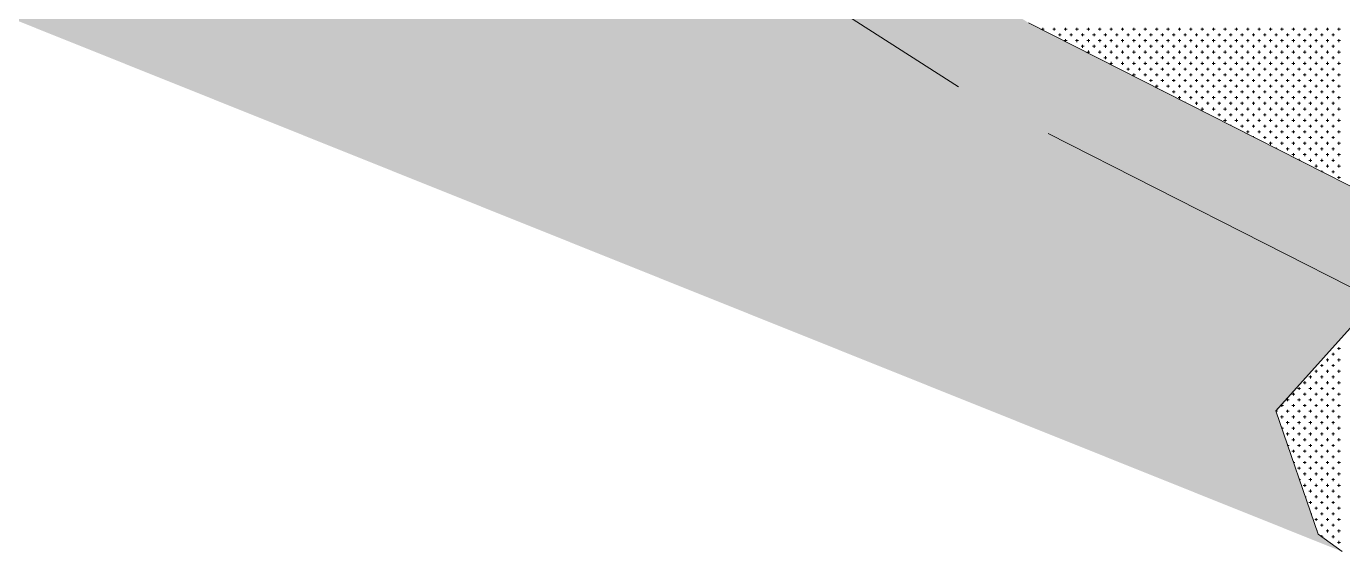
# Model space of a CAD drawing. Header units: metres. Extents: x 476631 to 477421, y 4483749 to 4484052.
# Drawn here: x 477063.9 to 477210.7, y 4483768.3 to 4483826.8 of the extents above; entities that cross this region are included whole.
import ezdxf

# ---------------------------------------------------------------- set-up
doc = ezdxf.new("R2010")
doc.units = ezdxf.units.M
for name, color, linetype, lineweight in [('PL_PARK', 97, 'Continuous', 0), ('serbest', 10, 'Continuous', 0), ('TK_PARSEL', 1, 'Continuous', 0), ('Z_ADAAYRIM', 18, 'Continuous', 0), ('ZC_10', 1, 'Continuous', 0)]:
    doc.layers.add(name, color=color, linetype=linetype, lineweight=lineweight)

msp = doc.modelspace()

# ---------------------------------------------------------------- hatches: boundary and pattern name
at = {"layer": 'serbest', "true_color": 0x636466}
h = msp.add_hatch(color=251, dxfattribs=at)
h.dxf.hatch_style = 1
h.paths.add_polyline_path([(477208.01, 4483863.19), (477208.01, 4483863.19), (477175.67, 4483827.15), (477177.07, 4483826.44), (477177.26, 4483826.44), (477177.26, 4483826.35), (477210.88, 4483809.29), (477210.91, 4483809.29), (477210.91, 4483809.28), (477213.38, 4483808.03), (477213.45, 4483808.03), (477213.45, 4483807.99), (477213.77, 4483807.83), (477214.36, 4483796.32), (477214.09, 4483796.01), (477214.09, 4483795.96), (477214.04, 4483795.96), (477203.29, 4483783.79), (477207.95, 4483770.21), (477210.64, 4483768.26), (477025.33, 4483842.43), (477060.73, 4483897.86), (477067.56, 4483895.56), (477070.32, 4483896.17), (477078.31, 4483891.07), (477086.19, 4483876.57), (477094.39, 4483882.43), (477105.54, 4483870.29), (477127.47, 4483857.65), (477140.88, 4483857.61), (477147.76, 4483850.07), (477147.68, 4483844.81), (477161.68, 4483835.98), (477175.67, 4483827.15)])
at = {"layer": 'TK_PARSEL', "true_color": 0x136734}
h = msp.add_hatch(color=116, dxfattribs=at)
h.dxf.hatch_style = 1
h.paths.add_polyline_path([(477133.81, 4483841.81), (477119.21, 4483850.87), (477099.22, 4483862.39), (477086.19, 4483876.57), (477078.31, 4483891.07), (477070.32, 4483896.17), (477067.56, 4483895.56), (477060.73, 4483897.86), (477025.33, 4483842.43), (477210.64, 4483768.26), (477207.95, 4483770.21), (477203.29, 4483783.79), (477203.25, 4483783.93), (477214.36, 4483796.32), (477177.86, 4483814.83), (477167.87, 4483820.03)])

# ---------------------------------------------------------------- linework, layer by layer
at = {"layer": 'PL_PARK', "color": 3}
msp.add_line((477213.77, 4483807.83), (477175.67, 4483827.15), dxfattribs=at)
at = {"layer": 'PL_PARK', "color": 3, "linetype": 'Continuous'}
for p, q in [((477177.1, 4483826.44), (477177.42, 4483826.44)), ((477177.26, 4483826.35), (477177.26, 4483826.6)), ((477178.37, 4483826.44), (477178.69, 4483826.44)), ((477178.53, 4483826.28), (477178.53, 4483826.6)), ((477179.16, 4483825.65), (477179.16, 4483825.96)), ((477179.64, 4483826.44), (477179.96, 4483826.44)), ((477179.8, 4483826.28), (477179.8, 4483826.6)), ((477180.43, 4483825.65), (477180.43, 4483825.96)), ((477180.91, 4483826.44), (477181.23, 4483826.44)), ((477181.07, 4483826.28), (477181.07, 4483826.6)), ((477181.7, 4483825.65), (477181.7, 4483825.96)), ((477182.18, 4483826.44), (477182.5, 4483826.44)), ((477182.34, 4483826.28), (477182.34, 4483826.6)), ((477182.97, 4483825.65), (477182.97, 4483825.96)), ((477183.45, 4483826.44), (477183.77, 4483826.44)), ((477183.61, 4483826.28), (477183.61, 4483826.6)), ((477184.24, 4483825.65), (477184.24, 4483825.96)), ((477184.72, 4483826.44), (477185.04, 4483826.44)), ((477184.88, 4483826.28), (477184.88, 4483826.6)), ((477185.51, 4483825.65), (477185.51, 4483825.96)), ((477185.99, 4483826.44), (477186.31, 4483826.44)), ((477186.15, 4483826.28), (477186.15, 4483826.6)), ((477186.78, 4483825.65), (477186.78, 4483825.96)), ((477187.26, 4483826.44), (477187.58, 4483826.44)), ((477187.42, 4483826.28), (477187.42, 4483826.6)), ((477188.05, 4483825.65), (477188.05, 4483825.96)), ((477188.53, 4483826.44), (477188.85, 4483826.44)), ((477188.69, 4483826.28), (477188.69, 4483826.6)), ((477189.32, 4483825.65), (477189.32, 4483825.96)), ((477189.8, 4483826.44), (477190.12, 4483826.44)), ((477189.96, 4483826.28), (477189.96, 4483826.6)), ((477190.59, 4483825.65), (477190.59, 4483825.96)), ((477191.07, 4483826.44), (477191.39, 4483826.44)), ((477191.23, 4483826.28), (477191.23, 4483826.6)), ((477191.86, 4483825.65), (477191.86, 4483825.96)), ((477192.34, 4483826.44), (477192.66, 4483826.44)), ((477192.5, 4483826.28), (477192.5, 4483826.6)), ((477193.13, 4483825.65), (477193.13, 4483825.96)), ((477193.61, 4483826.44), (477193.93, 4483826.44)), ((477193.77, 4483826.28), (477193.77, 4483826.6)), ((477194.4, 4483825.65), (477194.4, 4483825.96)), ((477194.88, 4483826.44), (477195.2, 4483826.44)), ((477195.04, 4483826.28), (477195.04, 4483826.6)), ((477195.67, 4483825.65), (477195.67, 4483825.96)), ((477196.15, 4483826.44), (477196.47, 4483826.44)), ((477196.31, 4483826.28), (477196.31, 4483826.6)), ((477196.94, 4483825.65), (477196.94, 4483825.96)), ((477197.42, 4483826.44), (477197.74, 4483826.44)), ((477197.58, 4483826.28), (477197.58, 4483826.6)), ((477198.21, 4483825.65), (477198.21, 4483825.96)), ((477198.69, 4483826.44), (477199.01, 4483826.44)), ((477198.85, 4483826.28), (477198.85, 4483826.6)), ((477199.48, 4483825.65), (477199.48, 4483825.96)), ((477199.96, 4483826.44), (477200.28, 4483826.44)), ((477200.12, 4483826.28), (477200.12, 4483826.6)), ((477200.75, 4483825.65), (477200.75, 4483825.96)), ((477201.23, 4483826.44), (477201.55, 4483826.44)), ((477201.39, 4483826.28), (477201.39, 4483826.6)), ((477202.02, 4483825.65), (477202.02, 4483825.96)), ((477202.5, 4483826.44), (477202.82, 4483826.44)), ((477202.66, 4483826.28), (477202.66, 4483826.6)), ((477203.29, 4483825.65), (477203.29, 4483825.96)), ((477203.77, 4483826.44), (477204.09, 4483826.44)), ((477203.93, 4483826.28), (477203.93, 4483826.6)), ((477204.56, 4483825.65), (477204.56, 4483825.96)), ((477205.04, 4483826.44), (477205.36, 4483826.44)), ((477205.2, 4483826.28), (477205.2, 4483826.6)), ((477205.83, 4483825.65), (477205.83, 4483825.96)), ((477206.31, 4483826.44), (477206.63, 4483826.44)), ((477206.47, 4483826.28), (477206.47, 4483826.6)), ((477207.1, 4483825.65), (477207.1, 4483825.96)), ((477207.58, 4483826.44), (477207.9, 4483826.44)), ((477207.74, 4483826.28), (477207.74, 4483826.6)), ((477208.37, 4483825.65), (477208.37, 4483825.96)), ((477208.85, 4483826.44), (477209.17, 4483826.44)), ((477209.01, 4483826.28), (477209.01, 4483826.6)), ((477209.64, 4483825.65), (477209.64, 4483825.96)), ((477210.12, 4483826.44), (477210.44, 4483826.44)), ((477210.28, 4483826.28), (477210.28, 4483826.6)), ((477179, 4483825.8), (477179.32, 4483825.8)), ((477179.64, 4483825.17), (477179.96, 4483825.17)), ((477179.8, 4483825.06), (477179.8, 4483825.33)), ((477180.27, 4483825.8), (477180.59, 4483825.8)), ((477180.91, 4483825.17), (477181.23, 4483825.17)), ((477181.07, 4483825.01), (477181.07, 4483825.33)), ((477181.54, 4483825.8), (477181.86, 4483825.8)), ((477181.54, 4483824.54), (477181.86, 4483824.54)), ((477181.7, 4483824.38), (477181.7, 4483824.69)), ((477182.18, 4483825.17), (477182.5, 4483825.17)), ((477182.34, 4483825.01), (477182.34, 4483825.33)), ((477182.81, 4483825.8), (477183.13, 4483825.8)), ((477182.81, 4483824.54), (477183.13, 4483824.54)), ((477182.97, 4483824.38), (477182.97, 4483824.69)), ((477183.45, 4483825.17), (477183.77, 4483825.17)), ((477183.61, 4483825.01), (477183.61, 4483825.33)), ((477184.08, 4483824.54), (477184.4, 4483824.54)), ((477184.08, 4483825.8), (477184.4, 4483825.8)), ((477184.24, 4483824.38), (477184.24, 4483824.69)), ((477184.72, 4483825.17), (477185.04, 4483825.17)), ((477184.88, 4483825.01), (477184.88, 4483825.33)), ((477185.35, 4483825.8), (477185.67, 4483825.8)), ((477185.35, 4483824.54), (477185.67, 4483824.54)), ((477185.51, 4483824.38), (477185.51, 4483824.69)), ((477185.99, 4483825.17), (477186.31, 4483825.17)), ((477186.15, 4483825.01), (477186.15, 4483825.33)), ((477186.62, 4483825.8), (477186.94, 4483825.8)), ((477186.62, 4483824.54), (477186.94, 4483824.54)), ((477186.78, 4483824.38), (477186.78, 4483824.69)), ((477187.26, 4483825.17), (477187.58, 4483825.17)), ((477187.42, 4483825.01), (477187.42, 4483825.33)), ((477187.89, 4483824.54), (477188.21, 4483824.54)), ((477187.89, 4483825.8), (477188.21, 4483825.8)), ((477188.05, 4483824.38), (477188.05, 4483824.69)), ((477188.53, 4483825.17), (477188.85, 4483825.17)), ((477188.69, 4483825.01), (477188.69, 4483825.33)), ((477189.16, 4483825.8), (477189.48, 4483825.8)), ((477189.16, 4483824.54), (477189.48, 4483824.54)), ((477189.32, 4483824.38), (477189.32, 4483824.69)), ((477189.8, 4483825.17), (477190.12, 4483825.17)), ((477189.96, 4483825.01), (477189.96, 4483825.33)), ((477190.43, 4483824.54), (477190.75, 4483824.54)), ((477190.43, 4483825.8), (477190.75, 4483825.8)), ((477190.59, 4483824.38), (477190.59, 4483824.69)), ((477191.07, 4483825.17), (477191.39, 4483825.17)), ((477191.23, 4483825.01), (477191.23, 4483825.33)), ((477191.7, 4483824.54), (477192.02, 4483824.54)), ((477191.7, 4483825.8), (477192.02, 4483825.8)), ((477191.86, 4483824.38), (477191.86, 4483824.69)), ((477192.34, 4483825.17), (477192.66, 4483825.17)), ((477192.5, 4483825.01), (477192.5, 4483825.33)), ((477192.97, 4483824.54), (477193.29, 4483824.54)), ((477192.97, 4483825.8), (477193.29, 4483825.8)), ((477193.13, 4483824.38), (477193.13, 4483824.69)), ((477193.61, 4483825.17), (477193.93, 4483825.17)), ((477193.77, 4483825.01), (477193.77, 4483825.33)), ((477194.24, 4483824.54), (477194.56, 4483824.54)), ((477194.24, 4483825.8), (477194.56, 4483825.8)), ((477194.4, 4483824.38), (477194.4, 4483824.69)), ((477194.88, 4483825.17), (477195.2, 4483825.17)), ((477195.04, 4483825.01), (477195.04, 4483825.33)), ((477195.51, 4483824.54), (477195.83, 4483824.54)), ((477195.51, 4483825.8), (477195.83, 4483825.8)), ((477195.67, 4483824.38), (477195.67, 4483824.69)), ((477196.15, 4483825.17), (477196.47, 4483825.17)), ((477196.31, 4483825.01), (477196.31, 4483825.33)), ((477196.78, 4483824.54), (477197.1, 4483824.54)), ((477196.78, 4483825.8), (477197.1, 4483825.8)), ((477196.94, 4483824.38), (477196.94, 4483824.69)), ((477197.42, 4483825.17), (477197.74, 4483825.17)), ((477197.58, 4483825.01), (477197.58, 4483825.33)), ((477198.05, 4483824.54), (477198.37, 4483824.54)), ((477198.05, 4483825.8), (477198.37, 4483825.8)), ((477198.21, 4483824.38), (477198.21, 4483824.69)), ((477198.69, 4483825.17), (477199.01, 4483825.17)), ((477198.85, 4483825.01), (477198.85, 4483825.33)), ((477199.32, 4483825.8), (477199.64, 4483825.8)), ((477199.32, 4483824.54), (477199.64, 4483824.54)), ((477199.48, 4483824.38), (477199.48, 4483824.69)), ((477199.96, 4483825.17), (477200.28, 4483825.17)), ((477200.12, 4483825.01), (477200.12, 4483825.33)), ((477200.59, 4483824.54), (477200.91, 4483824.54)), ((477200.59, 4483825.8), (477200.91, 4483825.8)), ((477200.75, 4483824.38), (477200.75, 4483824.69)), ((477201.23, 4483825.17), (477201.55, 4483825.17)), ((477201.39, 4483825.01), (477201.39, 4483825.33)), ((477201.86, 4483824.54), (477202.18, 4483824.54)), ((477201.86, 4483825.8), (477202.18, 4483825.8)), ((477202.02, 4483824.38), (477202.02, 4483824.69)), ((477202.5, 4483825.17), (477202.82, 4483825.17)), ((477202.66, 4483825.01), (477202.66, 4483825.33)), ((477203.13, 4483825.8), (477203.45, 4483825.8)), ((477203.13, 4483824.54), (477203.45, 4483824.54)), ((477203.29, 4483824.38), (477203.29, 4483824.69)), ((477203.77, 4483825.17), (477204.09, 4483825.17)), ((477203.93, 4483825.01), (477203.93, 4483825.33)), ((477204.4, 4483825.8), (477204.72, 4483825.8)), ((477204.4, 4483824.54), (477204.72, 4483824.54)), ((477204.56, 4483824.38), (477204.56, 4483824.69)), ((477205.04, 4483825.17), (477205.36, 4483825.17)), ((477205.2, 4483825.01), (477205.2, 4483825.33)), ((477205.67, 4483824.54), (477205.99, 4483824.54)), ((477205.67, 4483825.8), (477205.99, 4483825.8)), ((477205.83, 4483824.38), (477205.83, 4483824.69)), ((477206.31, 4483825.17), (477206.63, 4483825.17)), ((477206.47, 4483825.01), (477206.47, 4483825.33)), ((477206.94, 4483825.8), (477207.26, 4483825.8)), ((477206.94, 4483824.54), (477207.26, 4483824.54)), ((477207.1, 4483824.38), (477207.1, 4483824.69)), ((477207.58, 4483825.17), (477207.9, 4483825.17)), ((477207.74, 4483825.01), (477207.74, 4483825.33)), ((477208.21, 4483825.8), (477208.53, 4483825.8)), ((477208.21, 4483824.54), (477208.53, 4483824.54)), ((477208.37, 4483824.38), (477208.37, 4483824.69)), ((477208.85, 4483825.17), (477209.17, 4483825.17)), ((477209.01, 4483825.01), (477209.01, 4483825.33)), ((477209.48, 4483825.8), (477209.8, 4483825.8)), ((477209.48, 4483824.54), (477209.8, 4483824.54)), ((477209.64, 4483824.38), (477209.64, 4483824.69)), ((477210.12, 4483825.17), (477210.44, 4483825.17)), ((477210.28, 4483825.01), (477210.28, 4483825.33)), ((477182.18, 4483823.9), (477182.5, 4483823.9)), ((477182.34, 4483823.77), (477182.34, 4483824.06)), ((477183.45, 4483823.9), (477183.77, 4483823.9)), ((477183.61, 4483823.74), (477183.61, 4483824.06)), ((477184.08, 4483823.26), (477184.4, 4483823.26)), ((477184.24, 4483823.11), (477184.24, 4483823.42)), ((477184.72, 4483823.9), (477185.04, 4483823.9)), ((477184.88, 4483823.74), (477184.88, 4483824.06)), ((477185.35, 4483823.26), (477185.67, 4483823.26)), ((477185.51, 4483823.11), (477185.51, 4483823.42)), ((477185.99, 4483823.9), (477186.31, 4483823.9)), ((477186.15, 4483823.74), (477186.15, 4483824.06)), ((477186.62, 4483823.26), (477186.94, 4483823.26)), ((477186.78, 4483823.11), (477186.78, 4483823.42)), ((477187.26, 4483823.9), (477187.58, 4483823.9)), ((477187.42, 4483823.74), (477187.42, 4483824.06)), ((477187.89, 4483823.26), (477188.21, 4483823.26)), ((477188.05, 4483823.11), (477188.05, 4483823.42)), ((477188.53, 4483823.9), (477188.85, 4483823.9)), ((477188.69, 4483823.74), (477188.69, 4483824.06)), ((477189.16, 4483823.26), (477189.48, 4483823.26)), ((477189.32, 4483823.11), (477189.32, 4483823.42)), ((477189.8, 4483823.9), (477190.12, 4483823.9)), ((477189.96, 4483823.74), (477189.96, 4483824.06)), ((477190.43, 4483823.26), (477190.75, 4483823.26)), ((477190.59, 4483823.11), (477190.59, 4483823.42)), ((477191.07, 4483823.9), (477191.39, 4483823.9)), ((477191.23, 4483823.74), (477191.23, 4483824.06)), ((477191.7, 4483823.26), (477192.02, 4483823.26)), ((477191.86, 4483823.11), (477191.86, 4483823.42)), ((477192.34, 4483823.9), (477192.66, 4483823.9)), ((477192.5, 4483823.74), (477192.5, 4483824.06)), ((477192.97, 4483823.26), (477193.29, 4483823.26)), ((477193.13, 4483823.11), (477193.13, 4483823.42)), ((477193.61, 4483823.9), (477193.93, 4483823.9)), ((477193.77, 4483823.74), (477193.77, 4483824.06)), ((477194.24, 4483823.26), (477194.56, 4483823.26)), ((477194.4, 4483823.11), (477194.4, 4483823.42)), ((477194.88, 4483823.9), (477195.2, 4483823.9)), ((477195.04, 4483823.74), (477195.04, 4483824.06)), ((477195.51, 4483823.26), (477195.83, 4483823.26)), ((477195.67, 4483823.11), (477195.67, 4483823.42)), ((477196.15, 4483823.9), (477196.47, 4483823.9)), ((477196.31, 4483823.74), (477196.31, 4483824.06)), ((477196.78, 4483823.26), (477197.1, 4483823.26)), ((477196.94, 4483823.11), (477196.94, 4483823.42)), ((477197.42, 4483823.9), (477197.74, 4483823.9)), ((477197.58, 4483823.74), (477197.58, 4483824.06)), ((477198.05, 4483823.26), (477198.37, 4483823.26)), ((477198.21, 4483823.11), (477198.21, 4483823.42)), ((477198.69, 4483823.9), (477199.01, 4483823.9)), ((477198.85, 4483823.74), (477198.85, 4483824.06)), ((477199.32, 4483823.26), (477199.64, 4483823.26)), ((477199.48, 4483823.11), (477199.48, 4483823.42)), ((477199.96, 4483823.9), (477200.28, 4483823.9)), ((477200.12, 4483823.74), (477200.12, 4483824.06)), ((477200.59, 4483823.26), (477200.91, 4483823.26)), ((477200.75, 4483823.11), (477200.75, 4483823.42)), ((477201.23, 4483823.9), (477201.55, 4483823.9)), ((477201.39, 4483823.74), (477201.39, 4483824.06)), ((477201.86, 4483823.26), (477202.18, 4483823.26)), ((477202.02, 4483823.11), (477202.02, 4483823.42)), ((477202.5, 4483823.9), (477202.82, 4483823.9)), ((477202.66, 4483823.74), (477202.66, 4483824.06)), ((477203.13, 4483823.26), (477203.45, 4483823.26)), ((477203.29, 4483823.11), (477203.29, 4483823.42)), ((477203.77, 4483823.9), (477204.09, 4483823.9)), ((477203.93, 4483823.74), (477203.93, 4483824.06)), ((477204.4, 4483823.26), (477204.72, 4483823.26)), ((477204.56, 4483823.11), (477204.56, 4483823.42)), ((477205.04, 4483823.9), (477205.36, 4483823.9)), ((477205.2, 4483823.74), (477205.2, 4483824.06)), ((477205.67, 4483823.26), (477205.99, 4483823.26)), ((477205.83, 4483823.11), (477205.83, 4483823.42)), ((477206.31, 4483823.9), (477206.63, 4483823.9)), ((477206.47, 4483823.74), (477206.47, 4483824.06)), ((477206.94, 4483823.26), (477207.26, 4483823.26)), ((477207.1, 4483823.11), (477207.1, 4483823.42)), ((477207.58, 4483823.9), (477207.9, 4483823.9)), ((477207.74, 4483823.74), (477207.74, 4483824.06)), ((477208.21, 4483823.26), (477208.53, 4483823.26)), ((477208.37, 4483823.11), (477208.37, 4483823.42)), ((477208.85, 4483823.9), (477209.17, 4483823.9)), ((477209.01, 4483823.74), (477209.01, 4483824.06)), ((477209.48, 4483823.26), (477209.8, 4483823.26)), ((477209.64, 4483823.11), (477209.64, 4483823.42)), ((477210.12, 4483823.9), (477210.44, 4483823.9)), ((477210.28, 4483823.74), (477210.28, 4483824.06)), ((477184.72, 4483822.63), (477185.04, 4483822.63)), ((477184.88, 4483822.48), (477184.88, 4483822.79)), ((477185.99, 4483822.63), (477186.31, 4483822.63)), ((477186.15, 4483822.47), (477186.15, 4483822.79)), ((477186.62, 4483822), (477186.94, 4483822)), ((477186.78, 4483821.84), (477186.78, 4483822.15)), ((477187.26, 4483822.63), (477187.58, 4483822.63)), ((477187.42, 4483822.47), (477187.42, 4483822.79)), ((477187.42, 4483821.2), (477187.42, 4483821.52)), ((477187.89, 4483822), (477188.21, 4483822)), ((477188.05, 4483821.84), (477188.05, 4483822.15)), ((477188.53, 4483822.63), (477188.85, 4483822.63)), ((477188.69, 4483822.47), (477188.69, 4483822.79)), ((477188.69, 4483821.2), (477188.69, 4483821.52)), ((477189.16, 4483822), (477189.48, 4483822)), ((477189.32, 4483821.84), (477189.32, 4483822.15)), ((477189.8, 4483822.63), (477190.12, 4483822.63)), ((477189.96, 4483822.47), (477189.96, 4483822.79)), ((477189.96, 4483821.2), (477189.96, 4483821.52)), ((477190.43, 4483822), (477190.75, 4483822)), ((477190.59, 4483821.84), (477190.59, 4483822.15)), ((477191.07, 4483822.63), (477191.39, 4483822.63)), ((477191.23, 4483822.47), (477191.23, 4483822.79)), ((477191.23, 4483821.2), (477191.23, 4483821.52)), ((477191.7, 4483822), (477192.02, 4483822)), ((477191.86, 4483821.84), (477191.86, 4483822.15)), ((477192.34, 4483822.63), (477192.66, 4483822.63)), ((477192.5, 4483822.47), (477192.5, 4483822.79)), ((477192.5, 4483821.2), (477192.5, 4483821.52)), ((477192.97, 4483822), (477193.29, 4483822)), ((477193.13, 4483821.84), (477193.13, 4483822.15)), ((477193.61, 4483822.63), (477193.93, 4483822.63)), ((477193.77, 4483822.47), (477193.77, 4483822.79)), ((477193.77, 4483821.2), (477193.77, 4483821.52)), ((477194.24, 4483822), (477194.56, 4483822)), ((477194.4, 4483821.84), (477194.4, 4483822.15)), ((477194.88, 4483822.63), (477195.2, 4483822.63)), ((477195.04, 4483822.47), (477195.04, 4483822.79)), ((477195.04, 4483821.2), (477195.04, 4483821.52)), ((477195.51, 4483822), (477195.83, 4483822)), ((477195.67, 4483821.84), (477195.67, 4483822.15)), ((477196.15, 4483822.63), (477196.47, 4483822.63)), ((477196.31, 4483822.47), (477196.31, 4483822.79)), ((477196.31, 4483821.2), (477196.31, 4483821.52)), ((477196.78, 4483822), (477197.1, 4483822)), ((477196.94, 4483821.84), (477196.94, 4483822.15)), ((477197.42, 4483822.63), (477197.74, 4483822.63)), ((477197.58, 4483822.47), (477197.58, 4483822.79)), ((477197.58, 4483821.2), (477197.58, 4483821.52)), ((477198.05, 4483822), (477198.37, 4483822)), ((477198.21, 4483821.84), (477198.21, 4483822.15)), ((477198.69, 4483822.63), (477199.01, 4483822.63)), ((477198.85, 4483822.47), (477198.85, 4483822.79)), ((477198.85, 4483821.2), (477198.85, 4483821.52)), ((477199.32, 4483822), (477199.64, 4483822)), ((477199.48, 4483821.84), (477199.48, 4483822.15)), ((477199.96, 4483822.63), (477200.28, 4483822.63)), ((477200.12, 4483822.47), (477200.12, 4483822.79)), ((477200.12, 4483821.2), (477200.12, 4483821.52)), ((477200.59, 4483822), (477200.91, 4483822)), ((477200.75, 4483821.84), (477200.75, 4483822.15)), ((477201.23, 4483822.63), (477201.55, 4483822.63)), ((477201.39, 4483822.47), (477201.39, 4483822.79)), ((477201.39, 4483821.2), (477201.39, 4483821.52)), ((477201.86, 4483822), (477202.18, 4483822)), ((477202.02, 4483821.84), (477202.02, 4483822.15)), ((477202.5, 4483822.63), (477202.82, 4483822.63)), ((477202.66, 4483822.47), (477202.66, 4483822.79)), ((477202.66, 4483821.2), (477202.66, 4483821.52)), ((477203.13, 4483822), (477203.45, 4483822)), ((477203.29, 4483821.84), (477203.29, 4483822.15)), ((477203.77, 4483822.63), (477204.09, 4483822.63)), ((477203.93, 4483822.47), (477203.93, 4483822.79)), ((477203.93, 4483821.2), (477203.93, 4483821.52)), ((477204.4, 4483822), (477204.72, 4483822)), ((477204.56, 4483821.84), (477204.56, 4483822.15)), ((477205.04, 4483822.63), (477205.36, 4483822.63)), ((477205.2, 4483822.47), (477205.2, 4483822.79)), ((477205.2, 4483821.2), (477205.2, 4483821.52)), ((477205.67, 4483822), (477205.99, 4483822)), ((477205.83, 4483821.84), (477205.83, 4483822.15)), ((477206.31, 4483822.63), (477206.63, 4483822.63)), ((477206.47, 4483822.47), (477206.47, 4483822.79)), ((477206.47, 4483821.2), (477206.47, 4483821.52)), ((477206.94, 4483822), (477207.26, 4483822)), ((477207.1, 4483821.84), (477207.1, 4483822.15)), ((477207.58, 4483822.63), (477207.9, 4483822.63)), ((477207.74, 4483822.47), (477207.74, 4483822.79)), ((477207.74, 4483821.2), (477207.74, 4483821.52)), ((477208.21, 4483822), (477208.53, 4483822)), ((477208.37, 4483821.84), (477208.37, 4483822.15)), ((477208.85, 4483822.63), (477209.17, 4483822.63)), ((477209.01, 4483822.47), (477209.01, 4483822.79)), ((477209.01, 4483821.2), (477209.01, 4483821.52)), ((477209.48, 4483822), (477209.8, 4483822)), ((477209.64, 4483821.84), (477209.64, 4483822.15)), ((477210.12, 4483822.63), (477210.44, 4483822.63)), ((477210.28, 4483822.47), (477210.28, 4483822.79)), ((477210.28, 4483821.2), (477210.28, 4483821.52)), ((477187.26, 4483821.36), (477187.58, 4483821.36)), ((477188.05, 4483820.87), (477188.05, 4483820.88)), ((477188.53, 4483821.36), (477188.85, 4483821.36)), ((477189.16, 4483820.72), (477189.48, 4483820.72)), ((477189.32, 4483820.57), (477189.32, 4483820.88)), ((477189.8, 4483821.36), (477190.12, 4483821.36)), ((477189.8, 4483820.09), (477190.12, 4483820.09)), ((477189.96, 4483819.93), (477189.96, 4483820.25)), ((477190.43, 4483820.72), (477190.75, 4483820.72)), ((477190.59, 4483820.57), (477190.59, 4483820.88)), ((477191.07, 4483821.36), (477191.39, 4483821.36)), ((477191.07, 4483820.09), (477191.39, 4483820.09)), ((477191.23, 4483819.93), (477191.23, 4483820.25)), ((477191.7, 4483820.72), (477192.02, 4483820.72)), ((477191.86, 4483820.57), (477191.86, 4483820.88)), ((477192.34, 4483821.36), (477192.66, 4483821.36)), ((477192.34, 4483820.09), (477192.66, 4483820.09)), ((477192.5, 4483819.93), (477192.5, 4483820.25)), ((477192.97, 4483820.72), (477193.29, 4483820.72)), ((477193.13, 4483820.57), (477193.13, 4483820.88)), ((477193.61, 4483821.36), (477193.93, 4483821.36)), ((477193.61, 4483820.09), (477193.93, 4483820.09)), ((477193.77, 4483819.93), (477193.77, 4483820.25)), ((477194.24, 4483820.72), (477194.56, 4483820.72)), ((477194.4, 4483820.57), (477194.4, 4483820.88)), ((477194.88, 4483821.36), (477195.2, 4483821.36)), ((477194.88, 4483820.09), (477195.2, 4483820.09)), ((477195.04, 4483819.93), (477195.04, 4483820.25)), ((477195.51, 4483820.72), (477195.83, 4483820.72)), ((477195.67, 4483820.57), (477195.67, 4483820.88)), ((477196.15, 4483821.36), (477196.47, 4483821.36)), ((477196.15, 4483820.09), (477196.47, 4483820.09)), ((477196.31, 4483819.93), (477196.31, 4483820.25)), ((477196.78, 4483820.72), (477197.1, 4483820.72)), ((477196.94, 4483820.57), (477196.94, 4483820.88)), ((477197.42, 4483821.36), (477197.74, 4483821.36)), ((477197.42, 4483820.09), (477197.74, 4483820.09)), ((477197.58, 4483819.93), (477197.58, 4483820.25)), ((477198.05, 4483820.72), (477198.37, 4483820.72)), ((477198.21, 4483820.57), (477198.21, 4483820.88)), ((477198.69, 4483821.36), (477199.01, 4483821.36)), ((477198.69, 4483820.09), (477199.01, 4483820.09)), ((477198.85, 4483819.93), (477198.85, 4483820.25)), ((477199.32, 4483820.72), (477199.64, 4483820.72)), ((477199.48, 4483820.57), (477199.48, 4483820.88)), ((477199.96, 4483821.36), (477200.28, 4483821.36)), ((477199.96, 4483820.09), (477200.28, 4483820.09)), ((477200.12, 4483819.93), (477200.12, 4483820.25)), ((477200.59, 4483820.72), (477200.91, 4483820.72)), ((477200.75, 4483820.57), (477200.75, 4483820.88)), ((477201.23, 4483821.36), (477201.55, 4483821.36)), ((477201.23, 4483820.09), (477201.55, 4483820.09)), ((477201.39, 4483819.93), (477201.39, 4483820.25)), ((477201.86, 4483820.72), (477202.18, 4483820.72)), ((477202.02, 4483820.57), (477202.02, 4483820.88)), ((477202.5, 4483821.36), (477202.82, 4483821.36)), ((477202.5, 4483820.09), (477202.82, 4483820.09)), ((477202.66, 4483819.93), (477202.66, 4483820.25)), ((477203.13, 4483820.72), (477203.45, 4483820.72)), ((477203.29, 4483820.57), (477203.29, 4483820.88)), ((477203.77, 4483821.36), (477204.09, 4483821.36)), ((477203.77, 4483820.09), (477204.09, 4483820.09)), ((477203.93, 4483819.93), (477203.93, 4483820.25)), ((477204.4, 4483820.72), (477204.72, 4483820.72)), ((477204.56, 4483820.57), (477204.56, 4483820.88)), ((477205.04, 4483821.36), (477205.36, 4483821.36)), ((477205.04, 4483820.09), (477205.36, 4483820.09)), ((477205.2, 4483819.93), (477205.2, 4483820.25)), ((477205.67, 4483820.72), (477205.99, 4483820.72)), ((477205.83, 4483820.57), (477205.83, 4483820.88)), ((477206.31, 4483821.36), (477206.63, 4483821.36)), ((477206.31, 4483820.09), (477206.63, 4483820.09)), ((477206.47, 4483819.93), (477206.47, 4483820.25)), ((477206.94, 4483820.72), (477207.26, 4483820.72)), ((477207.1, 4483820.57), (477207.1, 4483820.88)), ((477207.58, 4483821.36), (477207.9, 4483821.36)), ((477207.58, 4483820.09), (477207.9, 4483820.09)), ((477207.74, 4483819.93), (477207.74, 4483820.25)), ((477208.21, 4483820.72), (477208.53, 4483820.72)), ((477208.37, 4483820.57), (477208.37, 4483820.88)), ((477208.85, 4483821.36), (477209.17, 4483821.36)), ((477208.85, 4483820.09), (477209.17, 4483820.09)), ((477209.01, 4483819.93), (477209.01, 4483820.25)), ((477209.48, 4483820.72), (477209.8, 4483820.72)), ((477209.64, 4483820.57), (477209.64, 4483820.88)), ((477210.12, 4483821.36), (477210.44, 4483821.36)), ((477210.12, 4483820.09), (477210.44, 4483820.09)), ((477210.28, 4483819.93), (477210.28, 4483820.25)), ((477190.59, 4483819.58), (477190.59, 4483819.61)), ((477191.7, 4483819.46), (477192.02, 4483819.46)), ((477191.86, 4483819.3), (477191.86, 4483819.61)), ((477192.34, 4483818.82), (477192.66, 4483818.82)), ((477192.5, 4483818.66), (477192.5, 4483818.98)), ((477192.97, 4483819.46), (477193.29, 4483819.46)), ((477193.13, 4483819.3), (477193.13, 4483819.61)), ((477193.61, 4483818.82), (477193.93, 4483818.82)), ((477193.77, 4483818.66), (477193.77, 4483818.98)), ((477194.24, 4483819.46), (477194.56, 4483819.46)), ((477194.4, 4483819.3), (477194.4, 4483819.61)), ((477194.88, 4483818.82), (477195.2, 4483818.82)), ((477195.04, 4483818.66), (477195.04, 4483818.98)), ((477195.51, 4483819.46), (477195.83, 4483819.46)), ((477195.67, 4483819.3), (477195.67, 4483819.61)), ((477196.15, 4483818.82), (477196.47, 4483818.82)), ((477196.31, 4483818.66), (477196.31, 4483818.98)), ((477196.78, 4483819.46), (477197.1, 4483819.46)), ((477196.94, 4483819.3), (477196.94, 4483819.61)), ((477197.42, 4483818.82), (477197.74, 4483818.82)), ((477197.58, 4483818.66), (477197.58, 4483818.98)), ((477198.05, 4483819.46), (477198.37, 4483819.46)), ((477198.21, 4483819.3), (477198.21, 4483819.61)), ((477198.69, 4483818.82), (477199.01, 4483818.82)), ((477198.85, 4483818.66), (477198.85, 4483818.98)), ((477199.32, 4483819.46), (477199.64, 4483819.46)), ((477199.48, 4483819.3), (477199.48, 4483819.61)), ((477199.96, 4483818.82), (477200.28, 4483818.82)), ((477200.12, 4483818.66), (477200.12, 4483818.98)), ((477200.59, 4483819.46), (477200.91, 4483819.46)), ((477200.75, 4483819.3), (477200.75, 4483819.61)), ((477201.23, 4483818.82), (477201.55, 4483818.82)), ((477201.39, 4483818.66), (477201.39, 4483818.98)), ((477201.86, 4483819.46), (477202.18, 4483819.46)), ((477202.02, 4483819.3), (477202.02, 4483819.61)), ((477202.5, 4483818.82), (477202.82, 4483818.82)), ((477202.66, 4483818.66), (477202.66, 4483818.98)), ((477203.13, 4483819.46), (477203.45, 4483819.46)), ((477203.29, 4483819.3), (477203.29, 4483819.61)), ((477203.77, 4483818.82), (477204.09, 4483818.82)), ((477203.93, 4483818.66), (477203.93, 4483818.98)), ((477204.4, 4483819.46), (477204.72, 4483819.46)), ((477204.56, 4483819.3), (477204.56, 4483819.61)), ((477205.04, 4483818.82), (477205.36, 4483818.82)), ((477205.2, 4483818.66), (477205.2, 4483818.98)), ((477205.67, 4483819.46), (477205.99, 4483819.46)), ((477205.83, 4483819.3), (477205.83, 4483819.61)), ((477206.31, 4483818.82), (477206.63, 4483818.82)), ((477206.47, 4483818.66), (477206.47, 4483818.98)), ((477206.94, 4483819.46), (477207.26, 4483819.46)), ((477207.1, 4483819.3), (477207.1, 4483819.61)), ((477207.58, 4483818.82), (477207.9, 4483818.82)), ((477207.74, 4483818.66), (477207.74, 4483818.98)), ((477208.21, 4483819.46), (477208.53, 4483819.46)), ((477208.37, 4483819.3), (477208.37, 4483819.61)), ((477208.85, 4483818.82), (477209.17, 4483818.82)), ((477209.01, 4483818.66), (477209.01, 4483818.98)), ((477209.48, 4483819.46), (477209.8, 4483819.46)), ((477209.64, 4483819.3), (477209.64, 4483819.61)), ((477210.12, 4483818.82), (477210.44, 4483818.82)), ((477210.28, 4483818.66), (477210.28, 4483818.98)), ((477193.13, 4483818.29), (477193.13, 4483818.34)), ((477194.24, 4483818.19), (477194.56, 4483818.19)), ((477194.4, 4483818.03), (477194.4, 4483818.34)), ((477194.88, 4483817.55), (477195.2, 4483817.55)), ((477195.04, 4483817.39), (477195.04, 4483817.71)), ((477195.51, 4483818.19), (477195.83, 4483818.19)), ((477195.67, 4483818.03), (477195.67, 4483818.34)), ((477195.67, 4483817.01), (477195.67, 4483817.07)), ((477196.15, 4483817.55), (477196.47, 4483817.55)), ((477196.31, 4483817.39), (477196.31, 4483817.71)), ((477196.78, 4483818.19), (477197.1, 4483818.19)), ((477196.94, 4483818.03), (477196.94, 4483818.34)), ((477196.94, 4483816.76), (477196.94, 4483817.07)), ((477197.42, 4483817.55), (477197.74, 4483817.55)), ((477197.58, 4483817.39), (477197.58, 4483817.71)), ((477198.05, 4483818.19), (477198.37, 4483818.19)), ((477198.21, 4483818.03), (477198.21, 4483818.34)), ((477198.21, 4483816.76), (477198.21, 4483817.07)), ((477198.69, 4483817.55), (477199.01, 4483817.55)), ((477198.85, 4483817.39), (477198.85, 4483817.71)), ((477199.32, 4483818.19), (477199.64, 4483818.19)), ((477199.48, 4483818.03), (477199.48, 4483818.34)), ((477199.48, 4483816.76), (477199.48, 4483817.07)), ((477199.96, 4483817.55), (477200.28, 4483817.55)), ((477200.12, 4483817.39), (477200.12, 4483817.71)), ((477200.59, 4483818.19), (477200.91, 4483818.19)), ((477200.75, 4483818.03), (477200.75, 4483818.34)), ((477200.75, 4483816.76), (477200.75, 4483817.07)), ((477201.23, 4483817.55), (477201.55, 4483817.55)), ((477201.39, 4483817.39), (477201.39, 4483817.71)), ((477201.86, 4483818.19), (477202.18, 4483818.19)), ((477202.02, 4483818.03), (477202.02, 4483818.34)), ((477202.02, 4483816.76), (477202.02, 4483817.07)), ((477202.5, 4483817.55), (477202.82, 4483817.55)), ((477202.66, 4483817.39), (477202.66, 4483817.71)), ((477203.13, 4483818.19), (477203.45, 4483818.19)), ((477203.29, 4483818.03), (477203.29, 4483818.34)), ((477203.29, 4483816.76), (477203.29, 4483817.07)), ((477203.77, 4483817.55), (477204.09, 4483817.55)), ((477203.93, 4483817.39), (477203.93, 4483817.71)), ((477204.4, 4483818.19), (477204.72, 4483818.19)), ((477204.56, 4483818.03), (477204.56, 4483818.34)), ((477204.56, 4483816.76), (477204.56, 4483817.07)), ((477205.04, 4483817.55), (477205.36, 4483817.55)), ((477205.2, 4483817.39), (477205.2, 4483817.71)), ((477205.67, 4483818.19), (477205.99, 4483818.19)), ((477205.83, 4483818.03), (477205.83, 4483818.34)), ((477205.83, 4483816.76), (477205.83, 4483817.07)), ((477206.31, 4483817.55), (477206.63, 4483817.55)), ((477206.47, 4483817.39), (477206.47, 4483817.71)), ((477206.94, 4483818.19), (477207.26, 4483818.19)), ((477207.1, 4483818.03), (477207.1, 4483818.34)), ((477207.1, 4483816.76), (477207.1, 4483817.07)), ((477207.58, 4483817.55), (477207.9, 4483817.55)), ((477207.74, 4483817.39), (477207.74, 4483817.71)), ((477208.21, 4483818.19), (477208.53, 4483818.19)), ((477208.37, 4483818.03), (477208.37, 4483818.34)), ((477208.37, 4483816.76), (477208.37, 4483817.07)), ((477208.85, 4483817.55), (477209.17, 4483817.55)), ((477209.01, 4483817.39), (477209.01, 4483817.71)), ((477209.48, 4483818.19), (477209.8, 4483818.19)), ((477209.64, 4483818.03), (477209.64, 4483818.34)), ((477209.64, 4483816.76), (477209.64, 4483817.07)), ((477210.12, 4483817.55), (477210.44, 4483817.55)), ((477210.28, 4483817.39), (477210.28, 4483817.71)), ((477196.78, 4483816.92), (477197.1, 4483816.92)), ((477197.42, 4483816.28), (477197.74, 4483816.28)), ((477197.58, 4483816.12), (477197.58, 4483816.44)), ((477198.05, 4483816.92), (477198.37, 4483816.92)), ((477198.21, 4483815.72), (477198.21, 4483815.8)), ((477198.36, 4483815.64), (477198.37, 4483815.64)), ((477198.69, 4483816.28), (477199.01, 4483816.28)), ((477198.85, 4483816.12), (477198.85, 4483816.44)), ((477199.32, 4483816.92), (477199.64, 4483816.92)), ((477199.32, 4483815.64), (477199.64, 4483815.64)), ((477199.48, 4483815.49), (477199.48, 4483815.8)), ((477199.96, 4483816.28), (477200.28, 4483816.28)), ((477200.12, 4483816.12), (477200.12, 4483816.44)), ((477200.59, 4483816.92), (477200.91, 4483816.92)), ((477200.59, 4483815.64), (477200.91, 4483815.64)), ((477200.75, 4483815.49), (477200.75, 4483815.8)), ((477201.23, 4483816.28), (477201.55, 4483816.28)), ((477201.39, 4483816.12), (477201.39, 4483816.44)), ((477201.86, 4483816.92), (477202.18, 4483816.92)), ((477201.86, 4483815.64), (477202.18, 4483815.64)), ((477202.02, 4483815.49), (477202.02, 4483815.8)), ((477202.5, 4483816.28), (477202.82, 4483816.28)), ((477202.66, 4483816.12), (477202.66, 4483816.44)), ((477203.13, 4483816.92), (477203.45, 4483816.92)), ((477203.13, 4483815.64), (477203.45, 4483815.64)), ((477203.29, 4483815.49), (477203.29, 4483815.8)), ((477203.77, 4483816.28), (477204.09, 4483816.28)), ((477203.93, 4483816.12), (477203.93, 4483816.44)), ((477204.4, 4483816.92), (477204.72, 4483816.92)), ((477204.4, 4483815.64), (477204.72, 4483815.64)), ((477204.56, 4483815.49), (477204.56, 4483815.8)), ((477205.04, 4483816.28), (477205.36, 4483816.28)), ((477205.2, 4483816.12), (477205.2, 4483816.44)), ((477205.67, 4483816.92), (477205.99, 4483816.92)), ((477205.67, 4483815.64), (477205.99, 4483815.64)), ((477205.83, 4483815.49), (477205.83, 4483815.8)), ((477206.31, 4483816.28), (477206.63, 4483816.28)), ((477206.47, 4483816.12), (477206.47, 4483816.44)), ((477206.94, 4483816.92), (477207.26, 4483816.92)), ((477206.94, 4483815.64), (477207.26, 4483815.64)), ((477207.1, 4483815.49), (477207.1, 4483815.8)), ((477207.58, 4483816.28), (477207.9, 4483816.28)), ((477207.74, 4483816.12), (477207.74, 4483816.44)), ((477208.21, 4483816.92), (477208.53, 4483816.92)), ((477208.21, 4483815.64), (477208.53, 4483815.64)), ((477208.37, 4483815.49), (477208.37, 4483815.8)), ((477208.85, 4483816.28), (477209.17, 4483816.28)), ((477209.01, 4483816.12), (477209.01, 4483816.44)), ((477209.48, 4483816.92), (477209.8, 4483816.92)), ((477209.48, 4483815.64), (477209.8, 4483815.64)), ((477209.64, 4483815.49), (477209.64, 4483815.8)), ((477210.12, 4483816.28), (477210.44, 4483816.28)), ((477210.28, 4483816.12), (477210.28, 4483816.44)), ((477199.96, 4483815.01), (477200.28, 4483815.01)), ((477200.12, 4483814.85), (477200.12, 4483815.17)), ((477200.75, 4483814.43), (477200.75, 4483814.53)), ((477200.86, 4483814.38), (477200.91, 4483814.38)), ((477201.23, 4483815.01), (477201.55, 4483815.01)), ((477201.39, 4483814.85), (477201.39, 4483815.17)), ((477201.86, 4483814.38), (477202.18, 4483814.38)), ((477202.02, 4483814.22), (477202.02, 4483814.53)), ((477202.5, 4483815.01), (477202.82, 4483815.01)), ((477202.66, 4483814.85), (477202.66, 4483815.17)), ((477203.13, 4483814.38), (477203.45, 4483814.38)), ((477203.29, 4483814.22), (477203.29, 4483814.53)), ((477203.77, 4483815.01), (477204.09, 4483815.01)), ((477203.93, 4483814.85), (477203.93, 4483815.17)), ((477204.4, 4483814.38), (477204.72, 4483814.38)), ((477204.56, 4483814.22), (477204.56, 4483814.53)), ((477205.04, 4483815.01), (477205.36, 4483815.01)), ((477205.2, 4483814.85), (477205.2, 4483815.17)), ((477205.67, 4483814.38), (477205.99, 4483814.38)), ((477205.83, 4483814.22), (477205.83, 4483814.53)), ((477206.31, 4483815.01), (477206.63, 4483815.01)), ((477206.47, 4483814.85), (477206.47, 4483815.17)), ((477206.94, 4483814.38), (477207.26, 4483814.38)), ((477207.1, 4483814.22), (477207.1, 4483814.53)), ((477207.58, 4483815.01), (477207.9, 4483815.01)), ((477207.74, 4483814.85), (477207.74, 4483815.17)), ((477208.21, 4483814.38), (477208.53, 4483814.38)), ((477208.37, 4483814.22), (477208.37, 4483814.53)), ((477208.85, 4483815.01), (477209.17, 4483815.01)), ((477209.01, 4483814.85), (477209.01, 4483815.17)), ((477209.48, 4483814.38), (477209.8, 4483814.38)), ((477209.64, 4483814.22), (477209.64, 4483814.53)), ((477210.12, 4483815.01), (477210.44, 4483815.01)), ((477210.28, 4483814.85), (477210.28, 4483815.17)), ((477202.5, 4483813.74), (477202.82, 4483813.74)), ((477202.66, 4483813.58), (477202.66, 4483813.9)), ((477203.29, 4483813.14), (477203.29, 4483813.26)), ((477203.37, 4483813.11), (477203.45, 4483813.11)), ((477203.77, 4483813.74), (477204.09, 4483813.74)), ((477203.93, 4483813.58), (477203.93, 4483813.9)), ((477204.4, 4483813.11), (477204.72, 4483813.11)), ((477204.56, 4483812.95), (477204.56, 4483813.26)), ((477205.04, 4483813.74), (477205.36, 4483813.74)), ((477205.2, 4483813.58), (477205.2, 4483813.9)), ((477205.67, 4483813.11), (477205.99, 4483813.11)), ((477205.83, 4483812.95), (477205.83, 4483813.26)), ((477206.31, 4483813.74), (477206.63, 4483813.74)), ((477206.47, 4483813.58), (477206.47, 4483813.9)), ((477206.94, 4483813.11), (477207.26, 4483813.11)), ((477207.1, 4483812.95), (477207.1, 4483813.26)), ((477207.58, 4483813.74), (477207.9, 4483813.74)), ((477207.74, 4483813.58), (477207.74, 4483813.9)), ((477208.21, 4483813.11), (477208.53, 4483813.11)), ((477208.37, 4483812.95), (477208.37, 4483813.26)), ((477208.85, 4483813.74), (477209.17, 4483813.74)), ((477209.01, 4483813.58), (477209.01, 4483813.9)), ((477209.48, 4483813.11), (477209.8, 4483813.11)), ((477209.64, 4483812.95), (477209.64, 4483813.26)), ((477210.12, 4483813.74), (477210.44, 4483813.74)), ((477210.28, 4483813.58), (477210.28, 4483813.9)), ((477205.04, 4483812.47), (477205.36, 4483812.47)), ((477205.2, 4483812.31), (477205.2, 4483812.63)), ((477205.83, 4483811.85), (477205.83, 4483811.99)), ((477205.87, 4483811.83), (477205.99, 4483811.83)), ((477206.31, 4483812.47), (477206.63, 4483812.47)), ((477206.47, 4483812.31), (477206.47, 4483812.63)), ((477206.94, 4483811.83), (477207.26, 4483811.83)), ((477207.1, 4483811.68), (477207.1, 4483811.99)), ((477207.58, 4483812.47), (477207.9, 4483812.47)), ((477207.58, 4483811.2), (477207.9, 4483811.2)), ((477207.74, 4483812.31), (477207.74, 4483812.63)), ((477207.74, 4483811.04), (477207.74, 4483811.36)), ((477208.21, 4483811.83), (477208.53, 4483811.83)), ((477208.37, 4483811.68), (477208.37, 4483811.99)), ((477208.85, 4483812.47), (477209.17, 4483812.47)), ((477208.85, 4483811.2), (477209.17, 4483811.2)), ((477209.01, 4483812.31), (477209.01, 4483812.63)), ((477209.01, 4483811.04), (477209.01, 4483811.36)), ((477209.48, 4483811.83), (477209.8, 4483811.83)), ((477209.64, 4483811.68), (477209.64, 4483811.99)), ((477210.12, 4483812.47), (477210.44, 4483812.47)), ((477210.12, 4483811.2), (477210.44, 4483811.2)), ((477210.28, 4483812.31), (477210.28, 4483812.63)), ((477210.28, 4483811.04), (477210.28, 4483811.36)), ((477208.37, 4483810.57), (477208.37, 4483810.72)), ((477208.38, 4483810.57), (477208.53, 4483810.57)), ((477209.48, 4483810.57), (477209.8, 4483810.57)), ((477209.64, 4483810.41), (477209.64, 4483810.72)), ((477210.12, 4483809.93), (477210.44, 4483809.93)), ((477210.28, 4483809.77), (477210.28, 4483810.09)), ((477210.12, 4483790.88), (477210.44, 4483790.88)), ((477210.28, 4483790.72), (477210.28, 4483791.04)), ((477208.85, 4483789.61), (477209.17, 4483789.61)), ((477209.01, 4483789.45), (477209.01, 4483789.77)), ((477209.48, 4483790.25), (477209.8, 4483790.25)), ((477209.64, 4483790.09), (477209.64, 4483790.4)), ((477210.12, 4483789.61), (477210.44, 4483789.61)), ((477210.28, 4483789.45), (477210.28, 4483789.77)), ((477206.94, 4483787.71), (477207.26, 4483787.71)), ((477207.1, 4483787.55), (477207.1, 4483787.86)), ((477207.58, 4483788.34), (477207.9, 4483788.34)), ((477207.74, 4483788.18), (477207.74, 4483788.5)), ((477208.21, 4483788.97), (477208.53, 4483788.97)), ((477208.21, 4483787.71), (477208.53, 4483787.71)), ((477208.37, 4483788.82), (477208.37, 4483789.13)), ((477208.37, 4483787.55), (477208.37, 4483787.86)), ((477208.85, 4483788.34), (477209.17, 4483788.34)), ((477209.01, 4483788.18), (477209.01, 4483788.5)), ((477209.48, 4483788.97), (477209.8, 4483788.97)), ((477209.48, 4483787.71), (477209.8, 4483787.71)), ((477209.64, 4483788.82), (477209.64, 4483789.13)), ((477209.64, 4483787.55), (477209.64, 4483787.86)), ((477210.12, 4483788.34), (477210.44, 4483788.34)), ((477210.28, 4483788.18), (477210.28, 4483788.5)), ((477205.67, 4483786.44), (477205.99, 4483786.44)), ((477205.83, 4483786.28), (477205.83, 4483786.59)), ((477206.31, 4483787.07), (477206.63, 4483787.07)), ((477206.47, 4483786.91), (477206.47, 4483787.23)), ((477206.94, 4483786.44), (477207.26, 4483786.44)), ((477207.1, 4483786.28), (477207.1, 4483786.59)), ((477207.58, 4483787.07), (477207.9, 4483787.07)), ((477207.74, 4483786.91), (477207.74, 4483787.23)), ((477208.21, 4483786.44), (477208.53, 4483786.44)), ((477208.37, 4483786.28), (477208.37, 4483786.59)), ((477208.85, 4483787.07), (477209.17, 4483787.07)), ((477209.01, 4483786.91), (477209.01, 4483787.23)), ((477209.48, 4483786.44), (477209.8, 4483786.44)), ((477209.64, 4483786.28), (477209.64, 4483786.59)), ((477210.12, 4483787.07), (477210.44, 4483787.07)), ((477210.28, 4483786.91), (477210.28, 4483787.23)), ((477204.4, 4483785.17), (477204.72, 4483785.17)), ((477204.56, 4483785.01), (477204.56, 4483785.32)), ((477205.04, 4483785.8), (477205.36, 4483785.8)), ((477205.2, 4483785.64), (477205.2, 4483785.96)), ((477205.67, 4483785.17), (477205.99, 4483785.17)), ((477205.83, 4483785.01), (477205.83, 4483785.32)), ((477206.31, 4483785.8), (477206.63, 4483785.8)), ((477206.47, 4483785.64), (477206.47, 4483785.96)), ((477206.94, 4483785.17), (477207.26, 4483785.17)), ((477207.1, 4483785.01), (477207.1, 4483785.32)), ((477207.58, 4483785.8), (477207.9, 4483785.8)), ((477207.74, 4483785.64), (477207.74, 4483785.96)), ((477208.21, 4483785.17), (477208.53, 4483785.17)), ((477208.37, 4483785.01), (477208.37, 4483785.32)), ((477208.85, 4483785.8), (477209.17, 4483785.8)), ((477209.01, 4483785.64), (477209.01, 4483785.96)), ((477209.48, 4483785.17), (477209.8, 4483785.17)), ((477209.64, 4483785.01), (477209.64, 4483785.32)), ((477210.12, 4483785.8), (477210.44, 4483785.8)), ((477210.28, 4483785.64), (477210.28, 4483785.96)), ((477203.26, 4483783.89), (477203.45, 4483783.89)), ((477203.29, 4483783.79), (477203.29, 4483783.98)), ((477203.78, 4483784.53), (477204.09, 4483784.53)), ((477203.93, 4483784.37), (477203.93, 4483784.69)), ((477203.93, 4483783.1), (477203.93, 4483783.42)), ((477204.4, 4483783.89), (477204.72, 4483783.89)), ((477204.56, 4483783.74), (477204.56, 4483784.05)), ((477205.04, 4483784.53), (477205.36, 4483784.53)), ((477205.2, 4483784.37), (477205.2, 4483784.69)), ((477205.2, 4483783.1), (477205.2, 4483783.42)), ((477205.67, 4483783.89), (477205.99, 4483783.89)), ((477205.83, 4483783.74), (477205.83, 4483784.05)), ((477206.31, 4483784.53), (477206.63, 4483784.53)), ((477206.47, 4483784.37), (477206.47, 4483784.69)), ((477206.47, 4483783.1), (477206.47, 4483783.42)), ((477206.94, 4483783.89), (477207.26, 4483783.89)), ((477207.1, 4483783.74), (477207.1, 4483784.05)), ((477207.58, 4483784.53), (477207.9, 4483784.53)), ((477207.74, 4483784.37), (477207.74, 4483784.69)), ((477207.74, 4483783.1), (477207.74, 4483783.42)), ((477208.21, 4483783.89), (477208.53, 4483783.89)), ((477208.37, 4483783.74), (477208.37, 4483784.05)), ((477208.85, 4483784.53), (477209.17, 4483784.53)), ((477209.01, 4483784.37), (477209.01, 4483784.69)), ((477209.01, 4483783.1), (477209.01, 4483783.42)), ((477209.48, 4483783.89), (477209.8, 4483783.89)), ((477209.64, 4483783.74), (477209.64, 4483784.05)), ((477210.12, 4483784.53), (477210.44, 4483784.53)), ((477210.28, 4483784.37), (477210.28, 4483784.69)), ((477210.28, 4483783.1), (477210.28, 4483783.42)), ((477203.77, 4483783.26), (477204.09, 4483783.26)), ((477203.91, 4483781.99), (477204.09, 4483781.99)), ((477203.93, 4483781.94), (477203.93, 4483782.15)), ((477204.4, 4483782.62), (477204.72, 4483782.62)), ((477204.56, 4483782.47), (477204.56, 4483782.78)), ((477205.04, 4483783.26), (477205.36, 4483783.26)), ((477205.04, 4483781.99), (477205.36, 4483781.99)), ((477205.2, 4483781.83), (477205.2, 4483782.15)), ((477205.67, 4483782.62), (477205.99, 4483782.62)), ((477205.83, 4483782.47), (477205.83, 4483782.78)), ((477206.31, 4483783.26), (477206.63, 4483783.26)), ((477206.31, 4483781.99), (477206.63, 4483781.99)), ((477206.47, 4483781.83), (477206.47, 4483782.15)), ((477206.94, 4483782.62), (477207.26, 4483782.62)), ((477207.1, 4483782.47), (477207.1, 4483782.78)), ((477207.58, 4483783.26), (477207.9, 4483783.26)), ((477207.58, 4483781.99), (477207.9, 4483781.99)), ((477207.74, 4483781.83), (477207.74, 4483782.15)), ((477208.21, 4483782.62), (477208.53, 4483782.62)), ((477208.37, 4483782.47), (477208.37, 4483782.78)), ((477208.85, 4483783.26), (477209.17, 4483783.26)), ((477208.85, 4483781.99), (477209.17, 4483781.99)), ((477209.01, 4483781.83), (477209.01, 4483782.15)), ((477209.48, 4483782.62), (477209.8, 4483782.62)), ((477209.64, 4483782.47), (477209.64, 4483782.78)), ((477210.12, 4483783.26), (477210.44, 4483783.26)), ((477210.12, 4483781.99), (477210.44, 4483781.99)), ((477210.28, 4483781.83), (477210.28, 4483782.15)), ((477204.4, 4483781.36), (477204.72, 4483781.36)), ((477204.56, 4483781.2), (477204.56, 4483781.51)), ((477205.04, 4483780.72), (477205.36, 4483780.72)), ((477205.2, 4483780.56), (477205.2, 4483780.88)), ((477205.67, 4483781.36), (477205.99, 4483781.36)), ((477205.83, 4483781.2), (477205.83, 4483781.51)), ((477206.31, 4483780.72), (477206.63, 4483780.72)), ((477206.47, 4483780.56), (477206.47, 4483780.88)), ((477206.94, 4483781.36), (477207.26, 4483781.36)), ((477207.1, 4483781.2), (477207.1, 4483781.51)), ((477207.58, 4483780.72), (477207.9, 4483780.72)), ((477207.74, 4483780.56), (477207.74, 4483780.88)), ((477208.21, 4483781.36), (477208.53, 4483781.36)), ((477208.37, 4483781.2), (477208.37, 4483781.51)), ((477208.85, 4483780.72), (477209.17, 4483780.72)), ((477209.01, 4483780.56), (477209.01, 4483780.88)), ((477209.48, 4483781.36), (477209.8, 4483781.36)), ((477209.64, 4483781.2), (477209.64, 4483781.51)), ((477210.12, 4483780.72), (477210.44, 4483780.72)), ((477210.28, 4483780.56), (477210.28, 4483780.88)), ((477204.56, 4483780.08), (477204.56, 4483780.24)), ((477204.56, 4483780.08), (477204.72, 4483780.08)), ((477205.04, 4483779.45), (477205.36, 4483779.45)), ((477205.2, 4483779.29), (477205.2, 4483779.61)), ((477205.67, 4483780.08), (477205.99, 4483780.08)), ((477205.83, 4483779.93), (477205.83, 4483780.24)), ((477205.83, 4483778.66), (477205.83, 4483778.97)), ((477206.31, 4483779.45), (477206.63, 4483779.45)), ((477206.47, 4483779.29), (477206.47, 4483779.61)), ((477206.94, 4483780.08), (477207.26, 4483780.08)), ((477207.1, 4483779.93), (477207.1, 4483780.24)), ((477207.1, 4483778.66), (477207.1, 4483778.97)), ((477207.58, 4483779.45), (477207.9, 4483779.45)), ((477207.74, 4483779.29), (477207.74, 4483779.61)), ((477208.21, 4483780.08), (477208.53, 4483780.08)), ((477208.37, 4483779.93), (477208.37, 4483780.24)), ((477208.37, 4483778.66), (477208.37, 4483778.97)), ((477208.85, 4483779.45), (477209.17, 4483779.45)), ((477209.01, 4483779.29), (477209.01, 4483779.61)), ((477209.48, 4483780.08), (477209.8, 4483780.08)), ((477209.64, 4483779.93), (477209.64, 4483780.24)), ((477209.64, 4483778.66), (477209.64, 4483778.97)), ((477210.12, 4483779.45), (477210.44, 4483779.45)), ((477210.28, 4483779.29), (477210.28, 4483779.61)), ((477205.2, 4483778.23), (477205.2, 4483778.34)), ((477205.22, 4483778.18), (477205.36, 4483778.18)), ((477205.67, 4483777.54), (477205.99, 4483777.54)), ((477205.67, 4483778.82), (477205.99, 4483778.82)), ((477205.83, 4483777.39), (477205.83, 4483777.7)), ((477206.31, 4483778.18), (477206.63, 4483778.18)), ((477206.47, 4483778.02), (477206.47, 4483778.34)), ((477206.94, 4483777.54), (477207.26, 4483777.54)), ((477206.94, 4483778.82), (477207.26, 4483778.82)), ((477207.1, 4483777.39), (477207.1, 4483777.7)), ((477207.58, 4483778.18), (477207.9, 4483778.18)), ((477207.74, 4483778.02), (477207.74, 4483778.34)), ((477208.21, 4483777.54), (477208.53, 4483777.54)), ((477208.21, 4483778.82), (477208.53, 4483778.82)), ((477208.37, 4483777.39), (477208.37, 4483777.7)), ((477208.85, 4483778.18), (477209.17, 4483778.18)), ((477209.01, 4483778.02), (477209.01, 4483778.34)), ((477209.48, 4483777.54), (477209.8, 4483777.54)), ((477209.48, 4483778.82), (477209.8, 4483778.82)), ((477209.64, 4483777.39), (477209.64, 4483777.7)), ((477210.12, 4483778.18), (477210.44, 4483778.18)), ((477210.28, 4483778.02), (477210.28, 4483778.34)), ((477205.83, 4483776.38), (477205.83, 4483776.43)), ((477205.87, 4483776.28), (477205.99, 4483776.28)), ((477206.31, 4483776.91), (477206.63, 4483776.91)), ((477206.47, 4483776.75), (477206.47, 4483777.07)), ((477206.94, 4483776.28), (477207.26, 4483776.28)), ((477207.1, 4483776.12), (477207.1, 4483776.43)), ((477207.58, 4483776.91), (477207.9, 4483776.91)), ((477207.74, 4483776.75), (477207.74, 4483777.07)), ((477208.21, 4483776.28), (477208.53, 4483776.28)), ((477208.37, 4483776.12), (477208.37, 4483776.43)), ((477208.85, 4483776.91), (477209.17, 4483776.91)), ((477209.01, 4483776.75), (477209.01, 4483777.07)), ((477209.48, 4483776.28), (477209.8, 4483776.28)), ((477209.64, 4483776.12), (477209.64, 4483776.43)), ((477210.12, 4483776.91), (477210.44, 4483776.91)), ((477210.28, 4483776.75), (477210.28, 4483777.07)), ((477206.31, 4483775.64), (477206.63, 4483775.64)), ((477206.47, 4483775.48), (477206.47, 4483775.8)), ((477206.47, 4483774.53), (477206.47, 4483774.53)), ((477206.94, 4483775), (477207.26, 4483775)), ((477207.1, 4483774.85), (477207.1, 4483775.16)), ((477207.58, 4483775.64), (477207.9, 4483775.64)), ((477207.74, 4483775.48), (477207.74, 4483775.8)), ((477207.74, 4483774.21), (477207.74, 4483774.53)), ((477208.21, 4483775), (477208.53, 4483775)), ((477208.37, 4483774.85), (477208.37, 4483775.16)), ((477208.85, 4483775.64), (477209.17, 4483775.64)), ((477209.01, 4483775.48), (477209.01, 4483775.8)), ((477209.01, 4483774.21), (477209.01, 4483774.53)), ((477209.48, 4483775), (477209.8, 4483775)), ((477209.64, 4483774.85), (477209.64, 4483775.16)), ((477210.12, 4483775.64), (477210.44, 4483775.64)), ((477210.28, 4483775.48), (477210.28, 4483775.8)), ((477210.28, 4483774.21), (477210.28, 4483774.53)), ((477206.52, 4483774.37), (477206.63, 4483774.37)), ((477206.94, 4483773.74), (477207.26, 4483773.74)), ((477207.1, 4483773.58), (477207.1, 4483773.89)), ((477207.58, 4483774.37), (477207.9, 4483774.37)), ((477207.58, 4483773.1), (477207.9, 4483773.1)), ((477207.74, 4483772.94), (477207.74, 4483773.26)), ((477208.21, 4483773.74), (477208.53, 4483773.74)), ((477208.37, 4483773.58), (477208.37, 4483773.89)), ((477208.85, 4483774.37), (477209.17, 4483774.37)), ((477208.85, 4483773.1), (477209.17, 4483773.1)), ((477209.01, 4483772.94), (477209.01, 4483773.26)), ((477209.48, 4483773.74), (477209.8, 4483773.74)), ((477209.64, 4483773.58), (477209.64, 4483773.89)), ((477210.12, 4483774.37), (477210.44, 4483774.37)), ((477210.12, 4483773.1), (477210.44, 4483773.1)), ((477210.28, 4483772.94), (477210.28, 4483773.26)), ((477207.18, 4483772.46), (477207.26, 4483772.46)), ((477207.58, 4483771.83), (477207.9, 4483771.83)), ((477207.74, 4483771.67), (477207.74, 4483771.99)), ((477208.21, 4483772.46), (477208.53, 4483772.46)), ((477208.37, 4483772.31), (477208.37, 4483772.62)), ((477208.85, 4483771.83), (477209.17, 4483771.83)), ((477209.01, 4483771.67), (477209.01, 4483771.99)), ((477209.48, 4483772.46), (477209.8, 4483772.46)), ((477209.64, 4483772.31), (477209.64, 4483772.62)), ((477210.12, 4483771.83), (477210.44, 4483771.83)), ((477210.28, 4483771.67), (477210.28, 4483771.99)), ((477207.83, 4483770.56), (477207.9, 4483770.56)), ((477208.21, 4483771.2), (477208.53, 4483771.2)), ((477208.37, 4483771.04), (477208.37, 4483771.35)), ((477208.37, 4483769.9), (477208.37, 4483770.08)), ((477208.85, 4483770.56), (477209.17, 4483770.56)), ((477209.01, 4483770.4), (477209.01, 4483770.72)), ((477209.48, 4483771.2), (477209.8, 4483771.2)), ((477209.64, 4483771.04), (477209.64, 4483771.35)), ((477209.64, 4483769.77), (477209.64, 4483770.08)), ((477210.12, 4483770.56), (477210.44, 4483770.56)), ((477210.28, 4483770.4), (477210.28, 4483770.72)), ((477208.35, 4483769.92), (477208.53, 4483769.92)), ((477209.01, 4483769.44), (477209.01, 4483769.45)), ((477209.48, 4483769.92), (477209.8, 4483769.92)), ((477210.12, 4483769.29), (477210.44, 4483769.29)), ((477210.28, 4483769.13), (477210.28, 4483769.45))]:
    msp.add_line(p, q, dxfattribs=at)
at = {"layer": 'Z_ADAAYRIM'}
for p, q in [((477203.25, 4483783.93, 218.1), (477214.36, 4483796.32, 218.1)), ((477207.95, 4483770.21, 218.1), (477203.25, 4483783.93, 218.1)), ((477210.64, 4483768.26, 218.1), (477207.95, 4483770.21, 218.1))]:
    msp.add_line(p, q, dxfattribs=at)
at = {"layer": 'ZC_10'}
for p, q in [((477133.81, 4483841.81, 218.1), (477167.87, 4483820.03, 218.1)), ((477133.81, 4483841.81, 218.1), (477167.87, 4483820.03, 218.1)), ((477133.81, 4483841.81, 218.1), (477167.87, 4483820.03, 218.1)), ((477133.81, 4483841.81, 218.1), (477167.87, 4483820.03, 218.1)), ((477177.86, 4483814.83, 218.1), (477214.36, 4483796.32, 218.1)), ((477177.86, 4483814.83, 218.1), (477214.36, 4483796.32, 218.1)), ((477177.86, 4483814.83, 218.1), (477214.36, 4483796.32, 218.1)), ((477177.86, 4483814.83, 218.1), (477214.36, 4483796.32, 218.1))]:
    msp.add_line(p, q, dxfattribs=at)

doc.saveas('drawing.dxf')
